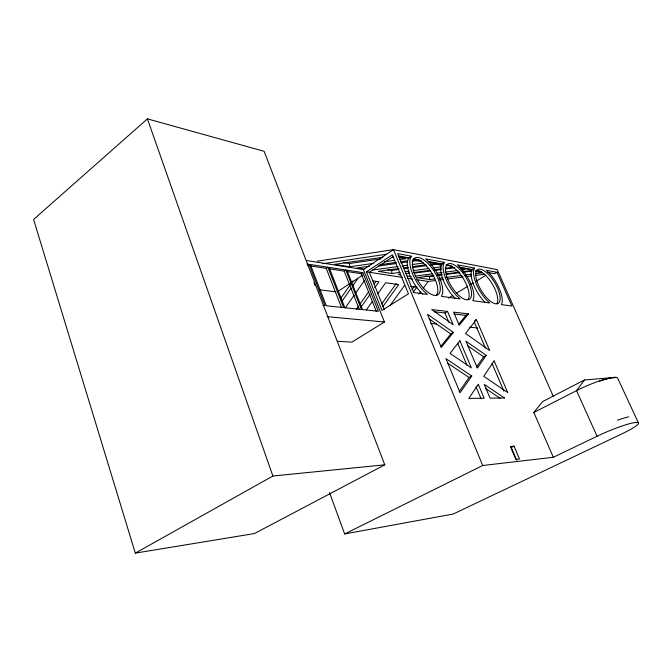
<?xml version="1.0" encoding="UTF-8"?>
<svg xmlns="http://www.w3.org/2000/svg" width="672" height="672" viewBox="0 0 672 672"><rect width="100%" height="100%" fill="white"/><g stroke="black" fill="none" stroke-linecap="round" stroke-linejoin="round"><path stroke-width="1.01" d="M474.524 268.061L473.642 270.556A23.276 9.173 58.8 0 0 486.343 299.746L489.754 302.996L472.828 300.67L473.743 297.956A24.352 10.038 58.4 0 0 460.908 268.212L457.38 264.835L474.524 268.061L472.139 269.531L471.248 272.034A23.243 9.215 58.8 0 0 483.907 301.19L485.276 302.492M444.427 262.391L443.369 264.986A24.352 10.038 58.4 0 0 456.38 295.487L460.026 298.906L441.462 296.352L442.562 293.53A25.536 11.029 57.9 0 0 429.408 262.416L425.636 258.863L444.427 262.391L441.974 263.945L440.908 266.54A24.31 10.08 58.4 0 0 453.877 297.016L455.339 298.376M411.407 256.183L410.147 258.871A25.536 11.029 57.9 0 0 423.478 290.816L427.384 294.412L413.826 292.538L397.698 253.604L411.407 256.183L408.887 257.813L407.618 260.509A25.494 11.071 57.9 0 0 420.899 292.421L422.856 294.21M341.006 298.024L352.85 280.946M341.678 301.694L351.187 288.036M352.38 286.331L357.722 278.653M345.156 308.087L354.186 295.193M355.387 293.471L364.417 280.577M471.778 376.026L460.085 392.734L445.931 358.655L471.778 376.026L469.115 377.504L459.11 391.726M486.226 355.387L477.347 368.08L465.956 341.2L486.226 355.387L483.655 356.832L476.498 367.004M356.294 309.372L358.672 305.995M359.856 304.307L368.76 291.648M374.111 284.046L375.892 281.518M361.082 307.062L370.028 294.403M374.8 287.658L378.966 281.753L372.994 280.879M366.324 309.952L372.364 301.442M377.798 293.782L385.652 282.719L398.656 284.617L382.813 306.734M381.62 304.021L396.178 283.592M389.97 305.718L404.527 285.474M411.936 289.657L414.38 286.28M413.162 292.328L416.833 287.263L410.676 286.373M418.908 294.16L420.756 291.614M423.226 288.229L428.156 281.45L435.355 280.535M615.359 377.345L584.43 380.008L576.534 390.625L533.845 412.482L553.316 457.279L597.08 436.254A31.408 3.982 -22.7 0 1 635.964 422.419A31.408 3.982 -22.7 0 1 621.306 434.162L453.188 514.03L344.652 533.954L329.515 492.593M476.389 319.62L465.57 333.48L489.653 350.498L476.389 319.62L474.718 320.603M533.845 412.482L542.648 401.562L584.43 380.008M453.432 332.43L441.277 347.449L427.493 314.278L453.432 332.43L450.828 333.959L440.53 346.626M468.46 313.858L459.211 325.282L453.642 312.127L468.46 313.858L465.94 315.353L458.506 324.5M147.412 118.877L33.6 219.442L135.316 553.123L254.402 533.568L384.787 464.806L264.113 151.292L147.412 118.877L272.899 476.02L384.787 464.806M307.356 265.465L309.036 264.306L324.954 305.626L322.93 305.407M310.733 265.986L326.222 268.355L327.886 267.221L343.669 307.608L326.264 305.76L310.346 264.516L327.886 267.221M329.389 268.842L344.182 271.102L345.828 270.001L361.469 309.498L344.854 307.734L329.087 267.406L345.828 270.001M306.457 260.501L363.418 269.548L393.49 249.648L497.204 269.615L553.216 396.169M347.214 271.564L361.242 273.706L362.872 272.63L378.37 311.287L362.485 309.607L346.853 270.161L362.872 272.63M366.458 271.824L392.364 254.755L408.45 293.798L381.973 310.414L366.458 271.824L402.335 277.41M337.907 291.421L362.939 274.949M393.431 256.402L369.306 272.269L384.409 309.75M363.418 269.548L384.468 321.989L351.893 342.157L337.268 341.242M448.384 298.124L452.827 295.42M456.389 293.244L467.065 286.742M470.627 284.567L473.298 282.946M475.961 281.316L485.755 275.352M496.969 272.278L486.377 270.287L489.678 273.512A23.276 9.173 58.8 0 1 502.202 301.997L501.446 304.609L511.896 306.046L496.969 272.278L494.634 273.697L487.88 272.446M434.087 311.716L444.965 312.959L447.527 311.413L453.13 324.685L431.743 309.574L447.527 311.413M135.316 553.123L272.899 476.02M514.038 446.183L510.376 446.51L515.844 459.404L519.481 458.993L514.038 446.183L511.3 447.544L516.718 460.345M344.652 533.954L482.689 465.511L553.316 457.279M317.436 261.131L393.49 249.648L482.689 465.511M322.795 263.71L386.568 254.226M382.964 257.25L334.463 264.382L349.616 266.792L373.128 263.416M343.426 262.525L349.49 263.516L381.167 258.888M391.381 257.401L393.422 257.099M384.367 261.794L394.59 260.324M399.697 259.594L405.829 258.712L399.017 257.46M369.415 266.204L356.983 267.968L364.14 269.111M379.772 264.726L396.346 262.366M400.487 261.778L407.736 260.744M378.353 266.053L395.774 263.584M400.907 262.853L407.056 261.988M412.18 261.257L418.337 260.383M372.33 270.11L397.967 266.532M402.066 265.961L407.198 265.247M412.322 264.533L423.604 262.962M399.059 268.489L378.26 271.362L391.801 273.521L400.042 272.412M403.217 267.918L408.416 267.204M412.574 266.624L426.09 264.76M430.248 264.188L433.364 263.752L441.361 265.222M387.803 269.791L391.675 270.421L398.874 269.43M404.023 268.724L408.139 268.162M412.255 267.59L426.661 265.608M430.777 265.045L436.951 264.197M405.182 271.715L409.307 271.152M413.423 270.598L428.862 268.506M432.978 267.952L441.21 266.834M400.445 274.302L398.395 274.579L400.369 274.89M405.56 273.613L409.66 273.067M413.759 272.513L430.147 270.312M434.238 269.766L441.412 268.8M445.511 268.254L452.676 267.288M414.187 273.185L430.718 270.976M434.851 270.421L441.05 269.598M445.183 269.044L454.482 267.8M415.355 276.074L432.928 273.764M437.06 273.218L442.226 272.538M445.326 272.126L457.724 270.497M461.857 269.951L464.957 269.539L460.866 268.792M433.919 275.47L417.472 277.62L429.635 279.56L434.826 278.897M437.002 275.066L442.142 274.394M446.258 273.857L459.623 272.118M462.714 271.715L470.938 270.64M425.452 275.948L429.509 276.612L433.658 276.074M437.808 275.537L441.958 274.999M446.107 274.453L459.598 272.698M463.747 272.16L472.046 271.076M438.976 278.359L443.134 277.83M446.242 277.427L461.815 275.428M464.923 275.033L471.156 274.235M475.306 273.697L482.572 272.765L475.784 271.522M439.463 280.006L443.579 279.485M447.686 278.964L463.109 276.998M466.2 276.612L471.341 275.957M475.448 275.436L484.705 274.252M327.155 316.68L384.468 321.989M430.441 323.408L436.64 324.005M469.678 327.197L477.935 327.995M454.062 313.992L465.94 315.353M319.41 289.792L336 291.866M306.995 263.995L309.036 264.306M407.501 278.216L412.667 279.023M416.8 279.67L428.156 281.45M407.274 275.99L411.222 276.62M412.919 260.005L421.764 261.626M398.101 255.814L408.887 257.813M428.106 261.374L441.974 263.945M459.001 267.095L472.139 269.531M398.647 256.46L408.954 258.359M413.078 259.115L421.319 260.635M428.526 261.971L441.924 264.44M452.222 266.339L446.04 265.196A20.647 8.56 58.4 0 1 462.84 277.847A20.647 8.56 58.4 0 1 468.132 299.561M460.463 267.859L471.794 269.951M475.919 270.715L481.068 271.664M447.552 363.082L469.115 377.504M485.822 388.676L500.136 398.252M429.055 318.788L450.828 333.959M467.594 345.643L483.655 356.832M638.316 422.646L617.543 377.882A30.996 5.242 -23.1 0 0 576.534 390.625L597.08 436.254M474.289 322.056L485.444 348.079M491.971 363.3L503.882 391.096M444.965 312.959L448.946 322.426M457.699 343.224L467.074 365.476M476.02 386.736L481.068 398.74M361.242 273.706L376.32 311.371M344.182 271.102L359.402 309.607M326.222 268.355L341.586 307.742M314 282.752L315.109 285.625M429.509 276.612L429.635 279.56M391.675 270.421L391.801 273.521M349.49 263.516L349.616 266.792M475.877 270.766A19.74 7.82 58.8 0 1 491.518 282.719A19.74 7.82 58.8 0 1 496.944 303.551M413.347 259.232A21.647 9.4 57.9 0 1 431.449 272.504A21.647 9.4 57.9 0 1 436.556 295.193M599.508 381.2A28.484 4.822 -23.1 0 1 610.89 378.092M611.957 377.924A28.484 4.822 -23.1 0 1 614.586 377.74M617.4 420.244A28.812 3.83 -22.7 0 1 628.799 416.85M478.304 384.359L468.812 398.404L484.151 398.219L478.304 384.359M494.13 360.923L483.748 376.295L507.73 392.574L494.13 360.923M459.9 340.746L450.03 353.396L471.349 367.87L459.9 340.746M504.454 397.975L490.081 398.152L484.268 384.418L504.454 397.975M446.51 275.629A20.672 8.526 58.4 0 0 468.905 299.544A20.672 8.526 58.4 0 0 460.27 269.875A20.672 8.526 58.4 0 0 446.51 275.629M413.255 270.026A21.68 9.366 57.9 0 0 437.17 295.142A21.68 9.366 57.9 0 0 428.635 264.121A21.68 9.366 57.9 0 0 413.255 270.026M476.801 280.745A19.765 7.787 58.8 0 0 497.843 303.559A19.765 7.787 58.8 0 0 489.157 275.125A19.765 7.787 58.8 0 0 476.801 280.745"/></g></svg>
